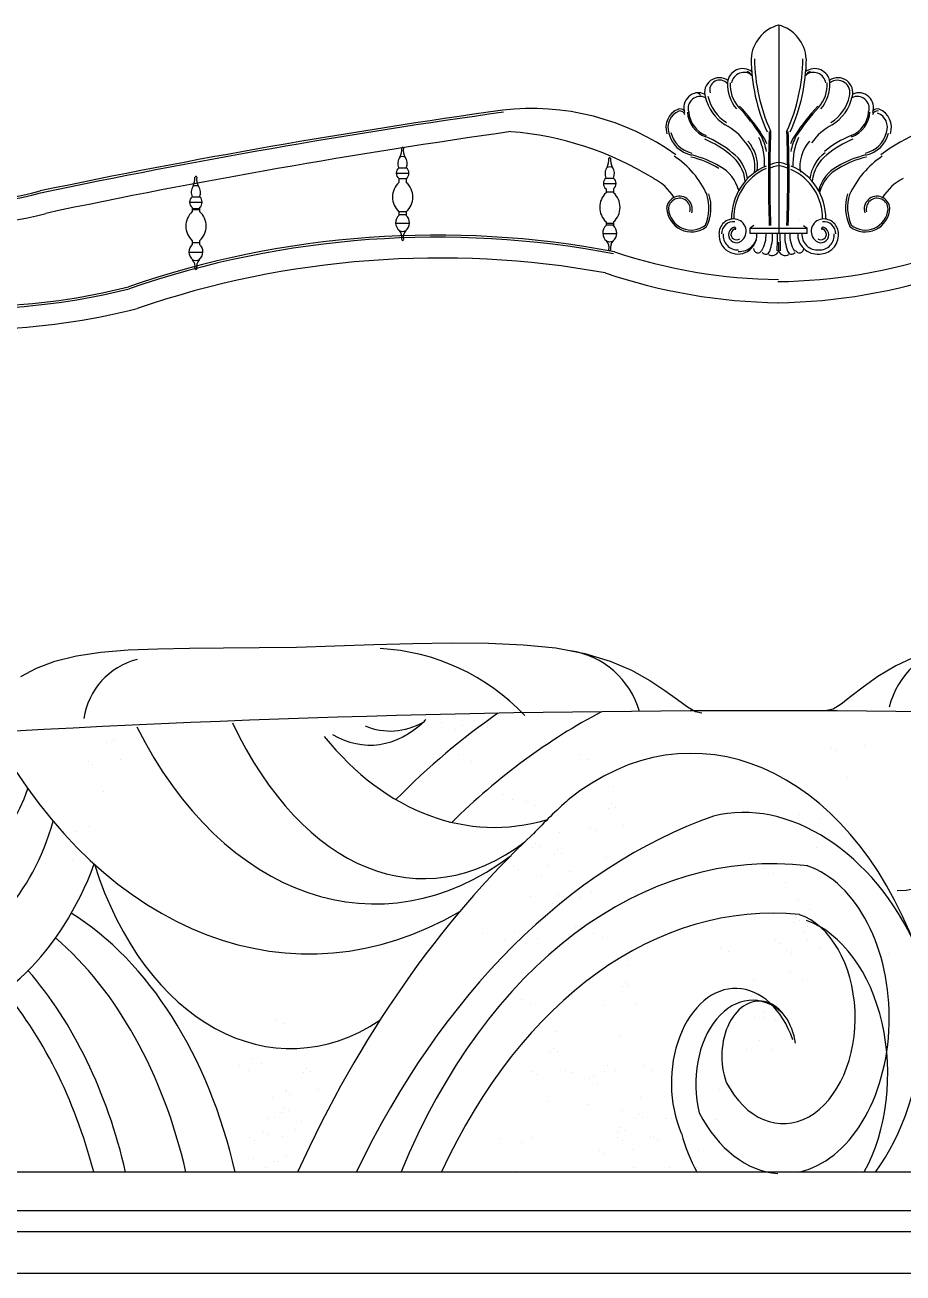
# Model space of a CAD drawing. Header units: inches. Extents: x 18.5 to 61, y 8.5 to 33.3.
# Drawn here: x 20.13 to 20.971, y 23.646 to 24.841 of the extents above; entities that cross this region are included whole.
import ezdxf

# ---------------------------------------------------------------- set-up
doc = ezdxf.new("R2010")
doc.units = ezdxf.units.IN
doc.header["$MEASUREMENT"] = 0
doc.layers.add('02', color=2, linetype='Continuous')

msp = doc.modelspace()

# ---------------------------------------------------------------- linework, layer by layer
at = {"layer": '02'}
for p, q in [((20.8514, 24.8407), (20.8514, 24.6412)), ((20.892, 24.7874), (20.892, 24.7874)), ((20.4877, 24.7041), (20.4948, 24.7041)), ((20.4852, 24.6989), (20.4972, 24.6989)), ((20.4877, 24.6937), (20.4948, 24.6937)), ((20.4877, 24.6937), (20.4877, 24.69)), ((20.4948, 24.6937), (20.4948, 24.69)), ((20.6836, 24.689), (20.6957, 24.689)), ((20.6861, 24.6942), (20.6932, 24.6942)), ((20.6861, 24.6838), (20.6861, 24.6801)), ((20.6861, 24.681), (20.6932, 24.681)), ((20.6932, 24.6838), (20.6932, 24.6801)), ((20.6934, 24.6808), (20.6934, 24.6808)), ((20.2873, 24.6711), (20.2993, 24.6711)), ((20.2897, 24.6763), (20.2968, 24.6763)), ((20.2897, 24.6659), (20.2897, 24.6622)), ((20.2897, 24.6651), (20.2968, 24.6651)), ((20.2968, 24.6659), (20.2968, 24.6622)), ((20.2897, 24.6642), (20.2968, 24.6642)), ((20.4877, 24.6621), (20.4877, 24.6585)), ((20.4877, 24.6621), (20.4948, 24.6621)), ((20.4877, 24.6592), (20.4948, 24.6592)), ((20.4948, 24.6621), (20.4948, 24.6585)), ((20.6951, 24.6613), (20.6951, 24.6613)), ((20.8711, 24.6539), (20.8711, 24.6539)), ((20.9025, 24.6554), (20.9025, 24.6554)), ((20.4846, 24.6511), (20.4979, 24.6511)), ((20.683, 24.6412), (20.6963, 24.6412)), ((20.6861, 24.6522), (20.6861, 24.6487)), ((20.6861, 24.6511), (20.6932, 24.6511)), ((20.6861, 24.6494), (20.6932, 24.6494)), ((20.6932, 24.6522), (20.6932, 24.6487)), ((20.8275, 24.6489), (20.8241, 24.6464)), ((20.8241, 24.6412), (20.8241, 24.6464)), ((20.8241, 24.6464), (20.8787, 24.6464)), ((20.8787, 24.6412), (20.8241, 24.6412)), ((20.8753, 24.6489), (20.8787, 24.6464)), ((20.8787, 24.6412), (20.8787, 24.6464)), ((20.8913, 24.6507), (20.8913, 24.6507)), ((20.2897, 24.6343), (20.2897, 24.6307)), ((20.2897, 24.6326), (20.2968, 24.6326)), ((20.2968, 24.6343), (20.2968, 24.6307)), ((20.2866, 24.6233), (20.2999, 24.6233)), ((20.8872, 24.623), (20.8872, 24.623)), ((20.4264, 24.2464), (20.4638, 24.2477)), ((20.4638, 24.2477), (20.5012, 24.2488)), ((20.5012, 24.2488), (20.5379, 24.2494)), ((20.5379, 24.2494), (20.5734, 24.2492)), ((20.5734, 24.2492), (20.6069, 24.2476)), ((20.6069, 24.2476), (20.6379, 24.2445)), ((20.1583, 24.232), (20.1789, 24.237)), ((20.1789, 24.237), (20.2024, 24.2404)), ((20.2024, 24.2404), (20.2284, 24.2426)), ((20.2284, 24.2426), (20.2568, 24.2438)), ((20.2568, 24.2438), (20.2873, 24.2444)), ((20.2873, 24.2444), (20.3198, 24.2446)), ((20.3198, 24.2446), (20.3539, 24.2448)), ((20.3539, 24.2448), (20.3896, 24.2454)), ((20.3896, 24.2454), (20.4264, 24.2464)), ((20.6379, 24.2445), (20.6657, 24.2393)), ((20.6657, 24.2393), (20.6899, 24.232)), ((20.9839, 24.2369), (20.9636, 24.2273)), ((20.1257, 24.2171), (20.1407, 24.2253)), ((20.1407, 24.2253), (20.1583, 24.232)), ((20.6899, 24.232), (20.7105, 24.2231)), ((20.7105, 24.2231), (20.7279, 24.2134)), ((20.9636, 24.2273), (20.9465, 24.2171)), ((20.7279, 24.2134), (20.7425, 24.2038)), ((20.9465, 24.2171), (20.9323, 24.207)), ((20.7425, 24.2038), (20.7544, 24.1951)), ((20.9323, 24.207), (20.9206, 24.1979)), ((20.7544, 24.1951), (20.7641, 24.1881)), ((20.7641, 24.1881), (20.7718, 24.1836)), ((20.9112, 24.1906), (20.9036, 24.1858)), ((20.9206, 24.1979), (20.9112, 24.1906)), ((20.7718, 24.1836), (20.7779, 24.1825)), ((20.9036, 24.1858), (20.8976, 24.1845)), ((20.5287, 24.1732), (20.5287, 24.1732)), ((20.5416, 24.1669), (20.5416, 24.1669)), ((20.549, 24.17), (20.549, 24.17)), ((20.5601, 24.1747), (20.5601, 24.1747)), ((20.5619, 24.1637), (20.5619, 24.1637)), ((20.573, 24.1684), (20.573, 24.1684)), ((20.139, 24.1621), (20.139, 24.1621)), ((20.2074, 24.1543), (20.2074, 24.1543)), ((20.2139, 24.1555), (20.2139, 24.1555)), ((20.5448, 24.1423), (20.5448, 24.1423)), ((20.6613, 24.1423), (20.6613, 24.1423)), ((20.902, 24.1492), (20.902, 24.1492)), ((20.9063, 24.1463), (20.9063, 24.1463)), ((20.9334, 24.1507), (20.9334, 24.1507)), ((20.19, 24.1363), (20.19, 24.1363)), ((20.1944, 24.1334), (20.1944, 24.1334)), ((20.2215, 24.1378), (20.2215, 24.1378)), ((20.5577, 24.136), (20.5577, 24.136)), ((20.6697, 24.1378), (20.6697, 24.1378)), ((20.917, 24.1203), (20.917, 24.1203)), ((20.2051, 24.1074), (20.2051, 24.1074)), ((20.5883, 24.1043), (20.5883, 24.1043)), ((20.6934, 24.1118), (20.6934, 24.1118)), ((20.5967, 24.0999), (20.5967, 24.0999)), ((20.6098, 24.098), (20.6098, 24.098)), ((20.6182, 24.0936), (20.6182, 24.0936)), ((20.6914, 24.0955), (20.6914, 24.0955)), ((20.6951, 24.0923), (20.6951, 24.0923)), ((20.6886, 24.0911), (20.6886, 24.0911)), ((20.8711, 24.0849), (20.8711, 24.0849)), ((20.8913, 24.0817), (20.8913, 24.0817)), ((20.9025, 24.0864), (20.9025, 24.0864)), ((20.1592, 24.072), (20.1592, 24.072)), ((20.1794, 24.0689), (20.1794, 24.0689)), ((20.1906, 24.0735), (20.1906, 24.0735)), ((20.6203, 24.0738), (20.6203, 24.0738)), ((20.6713, 24.0731), (20.6713, 24.0731)), ((20.6756, 24.0702), (20.6756, 24.0702)), ((20.7027, 24.0746), (20.7027, 24.0746)), ((20.6183, 24.0575), (20.6183, 24.0575)), ((20.6418, 24.0675), (20.6418, 24.0675)), ((20.6156, 24.0531), (20.6156, 24.0531)), ((20.6221, 24.0543), (20.6221, 24.0543)), ((20.6371, 24.0468), (20.6371, 24.0468)), ((20.6398, 24.0512), (20.6398, 24.0512)), ((20.6436, 24.048), (20.6436, 24.048)), ((20.6864, 24.0442), (20.6864, 24.0442)), ((20.8872, 24.054), (20.8872, 24.054)), ((20.1753, 24.0411), (20.1753, 24.0411)), ((20.5983, 24.0351), (20.5983, 24.0351)), ((20.6026, 24.0323), (20.6026, 24.0323)), ((20.6297, 24.0366), (20.6297, 24.0366)), ((20.8379, 24.0333), (20.8379, 24.0333)), ((20.6241, 24.0259), (20.6241, 24.0259)), ((20.6512, 24.0303), (20.6512, 24.0303)), ((20.8463, 24.0289), (20.8463, 24.0289)), ((20.8576, 24.02), (20.8576, 24.02)), ((20.6404, 24.0088), (20.6404, 24.0088)), ((20.6719, 24.0103), (20.6719, 24.0103)), ((20.6133, 24.0062), (20.6133, 24.0062)), ((20.6348, 23.9999), (20.6348, 23.9999)), ((20.6607, 24.0056), (20.6607, 24.0056)), ((20.87, 24.0028), (20.87, 24.0028)), ((20.868, 23.9865), (20.868, 23.9865)), ((20.8813, 23.9939), (20.8813, 23.9939)), ((20.5988, 23.9724), (20.5988, 23.9724)), ((20.6566, 23.9779), (20.6566, 23.9779)), ((20.8653, 23.9821), (20.8653, 23.9821)), ((20.8718, 23.9833), (20.8718, 23.9833)), ((20.8765, 23.9732), (20.8765, 23.9732)), ((20.8793, 23.9776), (20.8793, 23.9776)), ((20.5674, 23.9709), (20.5674, 23.9709)), ((20.5889, 23.9645), (20.5889, 23.9645)), ((20.6091, 23.9614), (20.6091, 23.9614)), ((20.6203, 23.966), (20.6203, 23.966)), ((20.6742, 23.9715), (20.6742, 23.9715)), ((20.6826, 23.9671), (20.6826, 23.9671)), ((20.8479, 23.9641), (20.8479, 23.9641)), ((20.8523, 23.9612), (20.8523, 23.9612)), ((20.8793, 23.9656), (20.8793, 23.9656)), ((20.7953, 23.9581), (20.7953, 23.9581)), ((20.8037, 23.9537), (20.8037, 23.9537)), ((20.8592, 23.9552), (20.8592, 23.9552)), ((20.8635, 23.9523), (20.8635, 23.9523)), ((20.8906, 23.9567), (20.8906, 23.9567)), ((20.9566, 23.952), (20.9566, 23.952)), ((20.5835, 23.9399), (20.5835, 23.9399)), ((20.7063, 23.941), (20.7063, 23.941)), ((20.605, 23.9336), (20.605, 23.9336)), ((20.7043, 23.9247), (20.7043, 23.9247)), ((20.8274, 23.9276), (20.8274, 23.9276)), ((20.863, 23.9352), (20.863, 23.9352)), ((20.8743, 23.9263), (20.8743, 23.9263)), ((20.7015, 23.9203), (20.7015, 23.9203)), ((20.708, 23.9215), (20.708, 23.9215)), ((20.6055, 23.9083), (20.6055, 23.9083)), ((20.6139, 23.9039), (20.6139, 23.9039)), ((20.6842, 23.9023), (20.6842, 23.9023)), ((20.7156, 23.9038), (20.7156, 23.9038)), ((20.8226, 23.9069), (20.8226, 23.9069)), ((20.8254, 23.9113), (20.8254, 23.9113)), ((20.8291, 23.9081), (20.8291, 23.9081)), ((20.8485, 23.9014), (20.8485, 23.9014)), ((20.3691, 23.8893), (20.3691, 23.8893)), ((20.8053, 23.8889), (20.8053, 23.8889)), ((20.8171, 23.8998), (20.8171, 23.8998)), ((20.8283, 23.8909), (20.8283, 23.8909)), ((20.8367, 23.8904), (20.8367, 23.8904)), ((20.8373, 23.8967), (20.8373, 23.8967)), ((20.8597, 23.8924), (20.8597, 23.8924)), ((20.3775, 23.8849), (20.3775, 23.8849)), ((20.6375, 23.8778), (20.6375, 23.8778)), ((20.8096, 23.886), (20.8096, 23.886)), ((20.8485, 23.8878), (20.8485, 23.8878)), ((20.6993, 23.8734), (20.6993, 23.8734)), ((20.8332, 23.8689), (20.8332, 23.8689)), ((20.4012, 23.8588), (20.4012, 23.8588)), ((20.6328, 23.8571), (20.6328, 23.8571)), ((20.6355, 23.8615), (20.6355, 23.8615)), ((20.6393, 23.8583), (20.6393, 23.8583)), ((20.8204, 23.86), (20.8204, 23.86)), ((20.8444, 23.86), (20.8444, 23.86)), ((20.3348, 23.8451), (20.3348, 23.8451)), ((20.3476, 23.8514), (20.3476, 23.8514)), ((20.356, 23.8469), (20.356, 23.8469)), ((20.3992, 23.8425), (20.3992, 23.8425)), ((20.6871, 23.8451), (20.6871, 23.8451)), ((20.7215, 23.8451), (20.7215, 23.8451)), ((20.3432, 23.8406), (20.3432, 23.8406)), ((20.3964, 23.8381), (20.3964, 23.8381)), ((20.4029, 23.8393), (20.4029, 23.8393)), ((20.6155, 23.8391), (20.6155, 23.8391)), ((20.6198, 23.8362), (20.6198, 23.8362)), ((20.6469, 23.8406), (20.6469, 23.8406)), ((20.6533, 23.8381), (20.6533, 23.8381)), ((20.6699, 23.8324), (20.6699, 23.8324)), ((20.6736, 23.8349), (20.6736, 23.8349)), ((20.6847, 23.8396), (20.6847, 23.8396)), ((20.6955, 23.8406), (20.6955, 23.8406)), ((20.7299, 23.8406), (20.7299, 23.8406)), ((20.3791, 23.8201), (20.3791, 23.8201)), ((20.3797, 23.8209), (20.3797, 23.8209)), ((20.3834, 23.8173), (20.3834, 23.8173)), ((20.4105, 23.8216), (20.4105, 23.8216)), ((20.6783, 23.828), (20.6783, 23.828)), ((20.7744, 23.8246), (20.7744, 23.8246)), ((20.7946, 23.8215), (20.7946, 23.8215)), ((20.8058, 23.8262), (20.8058, 23.8262)), ((20.3668, 23.8146), (20.3668, 23.8146)), ((20.6305, 23.8102), (20.6305, 23.8102)), ((20.6695, 23.8072), (20.6695, 23.8072)), ((20.7192, 23.8146), (20.7192, 23.8146)), ((20.7536, 23.8146), (20.7536, 23.8146)), ((20.3621, 23.7939), (20.3621, 23.7939)), ((20.3686, 23.7951), (20.3686, 23.7951)), ((20.375, 23.8002), (20.375, 23.8002)), ((20.3777, 23.8046), (20.3777, 23.8046)), ((20.3815, 23.8014), (20.3815, 23.8014)), ((20.702, 23.8019), (20.702, 23.8019)), ((20.7144, 23.7939), (20.7144, 23.7939)), ((20.7172, 23.7983), (20.7172, 23.7983)), ((20.7209, 23.7951), (20.7209, 23.7951)), ((20.743, 23.7945), (20.743, 23.7945)), ((20.7488, 23.7939), (20.7488, 23.7939)), ((20.7515, 23.7983), (20.7515, 23.7983)), ((20.7553, 23.7951), (20.7553, 23.7951)), ((20.7905, 23.7937), (20.7905, 23.7937)), ((20.3576, 23.7822), (20.3576, 23.7822)), ((20.389, 23.7837), (20.389, 23.7837)), ((20.3942, 23.7912), (20.3942, 23.7912)), ((20.6972, 23.7812), (20.6972, 23.7812)), ((20.7, 23.7856), (20.7, 23.7856)), ((20.7037, 23.7824), (20.7037, 23.7824)), ((20.7514, 23.79), (20.7514, 23.79)), ((20.3447, 23.7759), (20.3447, 23.7759)), ((20.3491, 23.773), (20.3491, 23.773)), ((20.362, 23.7793), (20.362, 23.7793)), ((20.3762, 23.7774), (20.3762, 23.7774)), ((20.5846, 23.7748), (20.5846, 23.7748)), ((20.6048, 23.7717), (20.6048, 23.7717)), ((20.616, 23.7763), (20.616, 23.7763)), ((20.6971, 23.7759), (20.6971, 23.7759)), ((20.7014, 23.773), (20.7014, 23.773)), ((20.7285, 23.7774), (20.7285, 23.7774)), ((20.7315, 23.7759), (20.7315, 23.7759)), ((20.7358, 23.773), (20.7358, 23.773)), ((20.7629, 23.7774), (20.7629, 23.7774)), ((20.3797, 23.7574), (20.3797, 23.7574)), ((20.6799, 23.7632), (20.6799, 23.7632)), ((20.6842, 23.7603), (20.6842, 23.7603)), ((20.7113, 23.7647), (20.7113, 23.7647)), ((20.775, 23.764), (20.775, 23.764)), ((20.3482, 23.7559), (20.3482, 23.7559)), ((20.3598, 23.7469), (20.3598, 23.7469)), ((20.3685, 23.7527), (20.3685, 23.7527)), ((20.3727, 23.7533), (20.3727, 23.7533)), ((20.7122, 23.7469), (20.7122, 23.7469)), ((20.7466, 23.7469), (20.7466, 23.7469)), ((20.773, 23.7477), (20.773, 23.7477)), ((21.663, 23.7428), (20.039, 23.743)), ((20.6007, 23.7439), (20.6007, 23.7439)), ((20.7703, 23.7433), (20.7703, 23.7433)), ((20.7768, 23.7445), (20.7768, 23.7445)), ((20.0023, 23.7062), (21.6997, 23.7062)), ((19.9823, 23.6862), (21.7197, 23.6862)), ((19.311, 23.6463), (22.391, 23.6463))]:
    msp.add_line(p, q, dxfattribs=at)
for centre, radius, start, end in [((20.8607, 24.8061), 0.0358, 105.0943, 176.454), ((20.8421, 24.8061), 0.0358, 3.546, 74.9057), ((20.9988, 24.8099), 0.1738, 180.5074, 204.2701), ((20.9988, 24.8099), 0.1705, 180.547, 204.5271), ((20.7041, 24.8099), 0.1705, 335.4729, 359.453), ((20.7041, 24.8099), 0.1738, 335.7299, 359.4926), ((20.817, 24.7842), 0.0147, 52.9602, 174.1334), ((20.8859, 24.7842), 0.0147, 5.8666, 127.0398), ((20.7946, 24.776), 0.0142, 54.9337, 196.9916), ((20.7949, 24.7784), 0.00956, 39.5094, 195.9516), ((20.8372, 24.7835), 0.0349, 176.4412, 221.5399), ((20.8372, 24.7835), 0.0323, 176.6293, 221.4685), ((20.8181, 24.7833), 0.012, 49.8764, 170.8512), ((20.817, 24.7859), 0.011, 36.6563, 67.8287), ((20.8858, 24.7859), 0.011, 112.1713, 143.3437), ((20.8847, 24.7833), 0.012, 9.1488, 130.1236), ((20.8656, 24.7835), 0.0323, 318.5315, 3.3707), ((20.8656, 24.7835), 0.0349, 318.4601, 3.5588), ((20.9082, 24.776), 0.0142, 343.0084, 125.0663), ((20.9077, 24.7758), 0.012, 343.9889, 127.3006), ((20.7747, 24.7616), 0.0142, 65.9277, 199.6516), ((20.7715, 24.7694), 0.00654, 39.1436, 85.0548), ((20.823, 24.7816), 0.0404, 193.016, 237.6775), ((20.8799, 24.7816), 0.0404, 302.3225, 346.984), ((20.9281, 24.7616), 0.0142, 340.3484, 114.0723), ((20.6149, 24.5241), 0.2367, 54.3655, 96.7424), ((20.7571, 24.7555), 0.00491, 40.4982, 111.6544), ((20.776, 24.761), 0.0113, 62.4271, 197.652), ((20.823, 24.7816), 0.043, 193.0799, 237.8483), ((20.6737, 24.6306), 0.1916, 32.8459, 43.3322), ((20.6737, 24.6306), 0.1929, 32.8611, 43.3258), ((21.0292, 24.6306), 0.1929, 136.6742, 147.1389), ((21.0292, 24.6306), 0.1916, 136.6678, 147.1541), ((20.8799, 24.7816), 0.043, 302.1517, 346.9201), ((20.9268, 24.761), 0.0113, 342.348, 117.5729), ((20.9457, 24.7555), 0.00491, 68.3456, 139.5018), ((21.0871, 24.5241), 0.2367, 83.2576, 125.6345), ((21.5011, 18.2161), 6.6066, 97.95134, 101.85335), ((21.5033, 18.2083), 6.6126, 97.95713, 101.85744), ((20.7619, 24.7428), 0.0185, 110.8731, 199.3559), ((20.7619, 24.7428), 0.0166, 111.2823, 199.9623), ((20.7569, 24.7537), 0.00469, 10.7886, 102.8924), ((20.7914, 24.7594), 0.0275, 184.3909, 248.9499), ((20.7914, 24.7594), 0.0262, 184.0724, 248.9733), ((20.9114, 24.7594), 0.0262, 291.0267, 355.9276), ((20.9114, 24.7594), 0.0275, 291.0501, 355.6091), ((20.9459, 24.7537), 0.00469, 77.1076, 169.2114), ((20.9409, 24.7428), 0.0146, 339.9038, 68.8589), ((20.9409, 24.7428), 0.0185, 340.6441, 69.1269), ((21.5254, 18.1302), 6.6736, 98.01469, 101.89807), ((20.5701, 24.4314), 0.3082, 58.4261, 85.3838), ((20.7737, 24.7438), 0.0282, 193.5121, 257.9149), ((20.7737, 24.7438), 0.0262, 193.278, 257.9493), ((20.7762, 24.6978), 0.053, 34.6096, 63.2735), ((22.014, 24.6937), 1.1725, 177.7935, 182.1875), ((22.014, 24.6937), 1.1712, 177.7784, 182.19), ((19.6889, 24.6937), 1.1712, 357.81, 2.2216), ((19.6889, 24.6937), 1.1725, 357.8125, 2.2065), ((20.9266, 24.6978), 0.053, 116.7265, 145.3904), ((20.9291, 24.7438), 0.0262, 282.0507, 346.722), ((20.9291, 24.7438), 0.0282, 282.0851, 346.4879), ((20.7463, 24.6465), 0.0915, 49.8167, 67.9853), ((20.7463, 24.6465), 0.0941, 49.8743, 67.9985), ((20.7941, 24.7051), 0.0345, 350.4079, 41.6315), ((20.7954, 24.7057), 0.0357, 352.6181, 41.901), ((20.7793, 24.7084), 0.0586, 356.648, 24.9057), ((20.7953, 24.7127), 0.0449, 8.7126, 29.0526), ((20.8052, 24.7143), 0.037, 20.1326, 34.5276), ((20.8976, 24.7143), 0.037, 145.4724, 159.8674), ((20.9075, 24.7127), 0.0449, 150.9474, 171.2874), ((20.9236, 24.7084), 0.0586, 155.0943, 183.352), ((20.9074, 24.7057), 0.0357, 138.099, 189.649), ((20.9566, 24.6465), 0.0954, 111.9949, 130.0985), ((20.9566, 24.6465), 0.0915, 112.0147, 130.1833), ((20.4964, 24.7084), 0.00973, 142.984, 206.0443), ((20.4724, 24.722), 0.018, 334.337, 2.9211), ((20.4912, 24.7086), 0.00621, 65.4734, 114.5266), ((20.4912, 24.7228), 0.000826, 10.8039, 169.1961), ((20.5073, 24.7215), 0.0154, 174.655, 208.3317), ((20.4848, 24.7083), 0.0108, 337.2963, 33.6755), ((20.6708, 24.7122), 0.018, 334.337, 2.9211), ((20.6896, 24.7129), 0.000826, 10.8039, 169.1961), ((20.7058, 24.7117), 0.0154, 174.655, 208.3317), ((20.7014, 24.6407), 0.0897, 24.8112, 56.0973), ((20.7467, 24.6252), 0.0915, 58.7928, 76.9614), ((20.7467, 24.6252), 0.0935, 58.8364, 76.9713), ((20.7839, 24.6879), 0.0356, 5.3867, 53.063), ((20.7859, 24.6896), 0.0357, 6.0846, 53.8604), ((20.9169, 24.6896), 0.0357, 126.1396, 173.9154), ((20.9189, 24.6879), 0.0356, 126.937, 174.6133), ((20.9561, 24.6252), 0.0935, 103.0287, 121.1636), ((20.9561, 24.6252), 0.0915, 103.0386, 121.2072), ((21.0007, 24.6407), 0.0897, 123.9027, 155.1888), ((20.4919, 24.6989), 0.00669, 129.0652, 230.9348), ((20.4906, 24.6989), 0.00669, 309.0652, 50.9348), ((20.6948, 24.6985), 0.00973, 142.984, 206.0443), ((20.6897, 24.6987), 0.00621, 65.4734, 114.5266), ((20.6833, 24.6984), 0.0108, 337.2963, 33.6755), ((20.7791, 24.674), 0.035, 13.7673, 62.8736), ((20.86, 24.6561), 0.0537, 112.4331, 181.2863), ((20.86, 24.6561), 0.0515, 113.4853, 181.3411), ((20.86, 24.6561), 0.0537, 99.2248, 110.1781), ((20.86, 24.6561), 0.0506, 99.8026, 111.5292), ((20.8428, 24.6561), 0.0506, 68.4708, 80.5006), ((20.8428, 24.6561), 0.0537, 69.8219, 80.7752), ((20.8428, 24.6561), 0.0506, 358.7678, 66.5671), ((20.8428, 24.6561), 0.0537, 358.7137, 67.5669), ((20.9237, 24.674), 0.035, 117.1264, 166.2327), ((20.926, 24.6712), 0.0366, 118.2984, 165.2484), ((20.2744, 24.6942), 0.018, 334.337, 2.9211), ((20.2933, 24.695), 0.000826, 10.8039, 169.1961), ((20.3094, 24.6937), 0.0154, 174.655, 208.3317), ((20.5005, 24.676), 0.019, 132.6721, 227.3279), ((20.4822, 24.676), 0.0188, 311.9897, 48.0103), ((20.6903, 24.689), 0.00669, 129.0652, 230.9348), ((20.689, 24.689), 0.00669, 309.0652, 50.9348), ((20.7069, 24.6477), 0.0524, 32.2338, 61.937), ((20.9952, 24.6477), 0.0524, 118.063, 147.7662), ((20.0674, 24.9684), 0.2986, 258.8999, 284.9557), ((20.0674, 24.9685), 0.2967, 258.8701, 284.9648), ((20.2985, 24.6805), 0.00973, 142.984, 206.0443), ((20.2933, 24.6807), 0.00621, 65.4734, 114.5266), ((20.2869, 24.6804), 0.0108, 337.2963, 33.6755), ((20.699, 24.6662), 0.019, 132.6721, 227.3279), ((20.6807, 24.6662), 0.0188, 311.9897, 48.0103), ((20.7564, 24.6645), 0.0123, 342.6806, 174.9785), ((20.7422, 24.6659), 0.0424, 336.8251, 17.0338), ((20.7451, 24.6662), 0.0415, 332.9972, 18.1705), ((20.9569, 24.6662), 0.0415, 161.8295, 207.0028), ((20.9598, 24.6659), 0.0424, 162.9662, 203.1749), ((20.9456, 24.6645), 0.0123, 5.0215, 197.3194), ((20.2939, 24.6711), 0.00669, 129.0652, 230.9348), ((20.2926, 24.6711), 0.00669, 309.0652, 50.9348), ((20.7679, 24.6665), 0.0238, 182.1693, 306.6865), ((20.7563, 24.6644), 0.0105, 345.6638, 179.4659), ((20.9341, 24.6665), 0.0238, 233.3135, 357.8307), ((20.9457, 24.6644), 0.0105, 0.5341, 194.3362), ((20.0679, 24.9675), 0.3178, 259.181, 284.8706), ((20.3026, 24.6482), 0.019, 132.6721, 227.3279), ((20.2843, 24.6482), 0.0188, 311.9897, 48.0103), ((20.4942, 24.6514), 0.00965, 132.4619, 231.1818), ((20.4882, 24.6514), 0.00965, 308.8182, 47.5381), ((20.7677, 24.6665), 0.022, 185.3957, 307.8887), ((20.8084, 24.6409), 0.0142, 84.0741, 180.873), ((20.8084, 24.6433), 0.0118, 307.1379, 82.6515), ((20.8944, 24.6433), 0.0118, 97.3485, 232.8621), ((20.8944, 24.6409), 0.0142, 359.127, 95.9259), ((20.9343, 24.6665), 0.022, 232.1113, 354.6043), ((20.4804, 24.6373), 0.0102, 348.6237, 40.5205), ((20.4912, 24.6492), 0.00612, 239.9891, 300.0109), ((20.5021, 24.6373), 0.0102, 139.4795, 191.3763), ((20.6926, 24.6416), 0.00965, 132.4619, 231.1818), ((20.6867, 24.6416), 0.00965, 308.8182, 47.5381), ((20.8084, 24.6409), 0.0116, 84.3749, 180.5816), ((20.8109, 24.6399), 0.00758, 115.796, 307.4954), ((20.811, 24.6404), 0.0053, 98.8056, 305.1302), ((20.8087, 24.6456), 0.00156, 325.3237, 133.734), ((20.8142, 24.6404), 0.0164, 264.7204, 3.2552), ((20.8111, 24.6398), 0.0283, 328.4567, 2.8734), ((20.8058, 24.639), 0.0398, 338.4029, 3.1088), ((19.6494, 24.6676), 1.2013, 357.9434, 358.7433), ((22.0535, 24.6676), 1.2013, 181.2567, 182.0566), ((20.897, 24.639), 0.0398, 176.8912, 201.5971), ((20.8917, 24.6398), 0.0296, 177.1266, 211.3745), ((20.8886, 24.6404), 0.019, 177.4654, 275.2955), ((20.8886, 24.6404), 0.015, 176.7004, 275.3062), ((20.8919, 24.6399), 0.00758, 232.5046, 64.204), ((20.8918, 24.6404), 0.0053, 234.8698, 81.1944), ((20.8941, 24.6456), 0.00156, 46.266, 214.6763), ((20.8944, 24.6409), 0.0116, 359.4184, 95.6251), ((20.5242, 23.7307), 0.9089, 79.2263, 108.9794), ((20.5244, 23.7304), 0.9072, 79.2715, 108.978), ((20.2963, 24.6236), 0.00965, 132.4619, 231.1818), ((20.2903, 24.6236), 0.00965, 308.8182, 47.5381), ((20.4912, 24.6354), 0.000826, 190.8039, 349.1961), ((20.6897, 24.6393), 0.00612, 239.9891, 300.0109), ((20.6788, 24.6274), 0.0102, 348.6237, 40.5205), ((20.7005, 24.6274), 0.0102, 139.4795, 191.3763), ((20.8124, 24.6396), 0.0181, 176.7537, 2.3958), ((20.8124, 24.6397), 0.0143, 175.0695, 272.109), ((20.8874, 24.6298), 0.0362, 175.3955, 189.0684), ((20.8155, 24.6298), 0.0362, 350.9316, 4.6045), ((20.8904, 24.6397), 0.0143, 267.891, 4.9305), ((20.8905, 24.6396), 0.0181, 269.7043, 3.2463), ((20.5265, 23.7264), 0.8913, 79.7388, 108.9552), ((20.6897, 24.6255), 0.000826, 190.8039, 349.1961), ((20.8574, 25.1149), 0.5178, 251.6173, 269.3295), ((20.8315, 24.6266), 0.00407, 177.2401, 336.5669), ((20.8389, 24.6255), 0.00407, 216.2355, 343.6471), ((20.8452, 24.6264), 0.00636, 237.7027, 339.3648), ((20.8445, 25.1148), 0.5197, 270.6776, 288.4151), ((20.8576, 24.6264), 0.00636, 200.6352, 302.2973), ((20.8639, 24.6255), 0.00407, 196.3529, 323.7645), ((20.8713, 24.6266), 0.00407, 203.4331, 2.7599), ((20.2824, 24.6094), 0.0102, 348.6237, 40.5205), ((20.2933, 24.6214), 0.00612, 239.9891, 300.0109), ((20.2933, 24.6076), 0.000826, 190.8039, 349.1961), ((20.3041, 24.6094), 0.0102, 139.4795, 191.3763), ((20.8583, 25.1143), 0.5394, 251.2851, 269.2612), ((20.8437, 25.1143), 0.5394, 270.7388, 288.7149), ((20.0776, 25.1882), 0.6189, 258.9706, 284.1996), ((20.0776, 25.1875), 0.6162, 258.9775, 284.192), ((20.0777, 25.1944), 0.645, 258.9515, 284.2937), ((21.0365, 24.1677), 0.0818, 100.5138, 165.7433), ((20.4595, 24.04), 0.2041, 43.2099, 87.1514), ((20.6396, 24.161), 0.0818, 16.1867, 81.4163), ((20.2543, 24.1666), 0.0691, 104.4036, 171.4428), ((20.834, 11.0949), 13.0895, 85.9826, 93.86786)]:
    msp.add_arc(centre, radius, start, end, dxfattribs=at)
for centre, major_axis, ratio, start_param, end_param in [((20.768, 23.7822), (0, 0.3614), 0.68, 5.218121, 6.784367), ((20.8725, 23.2731), (0, 1.0039), 0.68, 6.721772, 6.887077), ((20.4864, 24.2309), (0, 0.0679), 0.68, 3.732151, 3.772865), ((20.9032, 23.2709), (0, -0.9689), 0.68, 3.484329, 3.728616), ((20.465, 24.4166), (0, -0.4171), 0.68, -0.935419, 0.476403), ((20.5169, 24.4613), (-0.0084, -0.4375), 0.56205, -0.839863, 0.415009), ((20.4599, 24.2906), (0, 0.1391), 0.68, 2.753483, 3.726131), ((20.4795, 24.2964), (0, -0.1314), 0.68, 6.008353, 6.647252), ((20.4017, 24.5268), (0, -0.5751), 0.68, 5.398223, 6.661293), ((20.5791, 24.4465), (0, 0.3737), 0.68, 2.445396, 3.339184), ((20.0228, 24.1944), (0, 0.182), 0.68, 3.272942, 4.229533), ((20.9648, 24.1944), (0, 0.182), 0.68, 3.14258, 4.229533), ((20.9007, 23.4868), (0, 0.7148), 0.68, 0.542013, 0.625379), ((20.8492, 23.8953), (-0.0745, 0.1836), 0.745867, -1.530646, -0.100845), ((20.9258, 23.2447), (0, 0.8627), 0.68, 0.235539, 0.954936), ((20.027, 24.158), (0, 0.2064), 0.68, 3.227058, 4.318474), ((21.0272, 23.1147), (0, 1.1274), 0.68, 0.565948, 0.979724), ((20.8449, 23.4283), (0, 0.6097), 0.68, 6.20013, 7.311536), ((20.018, 24.1833), (0, 0.2995), 0.68, 3.244645, 4.205018), ((20.3842, 24.1664), (0, 0.3052), 0.68, 2.006169, 3.565187), ((20.8558, 23.8906), (0, 0.1493), 0.68, 3.290129, 6.054641), ((20.8459, 23.4269), (0, -0.5637), 0.68, 3.075003, 4.117015), ((20.0646, 23.6091), (0, -0.414), 0.68, 1.900046, 2.742661), ((20.8558, 23.8906), (0, 0.1013), 0.68, 2.22689, 6.054641), ((20.8532, 23.8373), (0, 0.151), 0.68, 4.037894, 6.038302), ((20.0174, 23.6091), (0, -0.414), 0.68, 1.900046, 2.614747), ((19.9596, 23.6091), (0, -0.414), 0.68, 1.900046, 2.479658), ((19.9327, 23.5943), (0, -0.414), 0.68, 1.938265, 2.479658), ((20.8102, 23.8282), (0, -0.0905), 0.68, 2.045117, 5.273507), ((20.8263, 23.8274), (0, -0.0799), 0.68, 2.582075, 5.068587), ((20.8328, 23.8539), (0, -0.0527), 0.68, 1.805856, 5.207551), ((20.8492, 23.8953), (0, 0.2066), 0.68, 3.883457, 4.643956), ((20.8558, 23.8906), (0, 0.1493), 0.68, 2.22689, 3.089218), ((20.8532, 23.8373), (0, 0.151), 0.68, 1.959527, 2.245291)]:
    msp.add_ellipse(centre, major_axis=major_axis, ratio=ratio, start_param=start_param, end_param=end_param, dxfattribs=at)

doc.saveas('drawing.dxf')
